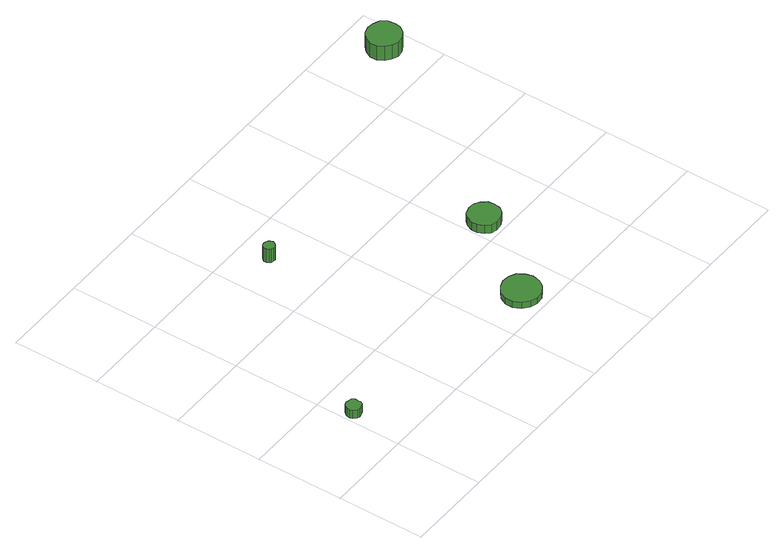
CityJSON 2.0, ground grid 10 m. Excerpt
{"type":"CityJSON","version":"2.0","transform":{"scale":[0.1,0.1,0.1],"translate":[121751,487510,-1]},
"CityObjects":{
"tree1":{"type":"SolitaryVegetationObject","attributes":{"function":"something"},"geometry":[{"type":"MultiSurface","lod":"1","boundaries":[[[0,1,2,3,4,5,6,7,8,9,10,11,12,13,14]],[[15,16,17,18,19,20,21,22,23,24,25,26,27,28,29]],[[0,29,28,1]],[[1,28,27,2]],[[2,27,26,3]],[[3,26,25,4]],[[4,25,24,5]],[[5,24,23,6]],[[6,23,22,7]],[[7,22,21,8]],[[8,21,20,9]],[[9,20,19,10]],[[10,19,18,11]],[[11,18,17,12]],[[12,17,16,13]],[[13,16,15,14]],[[14,15,29,0]]]}]},
"tree2":{"type":"SolitaryVegetationObject","attributes":{"function":"something"},"geometry":[{"type":"MultiSurface","lod":"1","boundaries":[[[30,31,32,33,34,35,36,37,38,39,40,41,42,43,44]],[[45,46,47,48,49,50,51,52,53,54,55,56,57,58,59]],[[30,59,58,31]],[[31,58,57,32]],[[32,57,56,33]],[[33,56,55,34]],[[34,55,54,35]],[[35,54,53,36]],[[36,53,52,37]],[[37,52,51,38]],[[38,51,50,39]],[[39,50,49,40]],[[40,49,48,41]],[[41,48,47,42]],[[42,47,46,43]],[[43,46,45,44]],[[44,45,59,30]]]}]},
"tree3":{"type":"SolitaryVegetationObject","attributes":{"function":"something"},"geometry":[{"type":"MultiSurface","lod":"1","boundaries":[[[60,61,62,63,64,65,66,67,68,69,70,71,72,73,74]],[[75,76,77,78,79,80,81,82,83,84,85,86,87,88,89]],[[60,89,88,61]],[[61,88,87,62]],[[62,87,86,63]],[[63,86,85,64]],[[64,85,84,65]],[[65,84,83,66]],[[66,83,82,67]],[[67,82,81,68]],[[68,81,80,69]],[[69,80,79,70]],[[70,79,78,71]],[[71,78,77,72]],[[72,77,76,73]],[[73,76,75,74]],[[74,75,89,60]]]}]},
"tree4":{"type":"SolitaryVegetationObject","attributes":{"function":"something"},"geometry":[{"type":"MultiSurface","lod":"1","boundaries":[[[90,91,92,93,94,95,96,97,98,99,100,101,102,103,104]],[[105,106,107,108,109,110,111,112,113,114,115,116,117,118,119]],[[90,119,118,91]],[[91,118,117,92]],[[92,117,116,93]],[[93,116,115,94]],[[94,115,114,95]],[[95,114,113,96]],[[96,113,112,97]],[[97,112,111,98]],[[98,111,110,99]],[[99,110,109,100]],[[100,109,108,101]],[[101,108,107,102]],[[102,107,106,103]],[[103,106,105,104]],[[104,105,119,90]]]}]},
"tree5":{"type":"SolitaryVegetationObject","attributes":{"function":"something"},"geometry":[{"type":"MultiSurface","lod":"1","boundaries":[[[120,121,122,123,124,125,126,127,128,129,130,131,132,133,134]],[[135,136,137,138,139,140,141,142,143,144,145,146,147,148,149]],[[120,149,148,121]],[[121,148,147,122]],[[122,147,146,123]],[[123,146,145,124]],[[124,145,144,125]],[[125,144,143,126]],[[126,143,142,127]],[[127,142,141,128]],[[128,141,140,129]],[[129,140,139,130]],[[130,139,138,131]],[[131,138,137,132]],[[132,137,136,133]],[[133,136,135,134]],[[134,135,149,120]]]}]}
},
"vertices":[
[20,64,18],[20,67,18],[18,70,18],[15,71,18],[11,72,18],[8,71,18],[5,68,18],[4,65,18],[4,62,18],[5,59,18],[8,56,18],[11,55,18],[15,56,18],[18,57,18],[20,60,18],[20,60,7],[18,57,7],[15,56,7],[11,55,7],[8,56,7],[5,59,7],[4,62,7],[4,65,7],[5,68,7],[8,71,7],[11,72,7],[15,71,7],[18,70,7],[20,67,7],[20,64,7],
[157,266,25],[156,269,25],[155,271,25],[152,272,25],[150,273,25],[147,272,25],[145,270,25],[144,268,25],[144,265,25],[145,263,25],[147,261,25],[150,260,25],[152,260,25],[155,262,25],[156,264,25],[156,264,7],[155,262,7],[152,260,7],[150,260,7],[147,261,7],[145,263,7],[144,265,7],[144,268,7],[145,270,7],[147,272,7],[150,273,7],[152,272,7],[155,271,7],[156,269,7],[157,266,7],
[276,30,15],[274,38,15],[269,46,15],[261,50,15],[252,51,15],[244,48,15],[237,42,15],[233,34,15],[233,25,15],[237,17,15],[244,11,15],[252,8,15],[261,9,15],[269,14,15],[274,21,15],[274,21,7],[269,14,7],[261,9,7],[252,8,7],[244,11,7],[237,17,7],[233,25,7],[233,34,7],[237,42,7],[244,48,7],[252,51,7],[261,50,7],[269,46,7],[274,38,7],[276,30,7],
[338,123,18],[337,130,18],[332,136,18],[326,140,18],[318,140,18],[311,138,18],[306,133,18],[303,126,18],[303,119,18],[306,112,18],[311,107,18],[318,105,18],[326,106,18],[332,109,18],[337,115,18],[337,115,7],[332,109,7],[326,106,7],[318,105,7],[311,107,7],[306,112,7],[303,119,7],[303,126,7],[306,133,7],[311,138,7],[318,140,7],[326,140,7],[332,136,7],[337,130,7],[338,123,7],
[492,355,26],[491,363,26],[486,370,26],[479,373,26],[471,374,26],[464,372,26],[458,367,26],[454,359,26],[454,351,26],[458,344,26],[464,339,26],[471,336,26],[479,337,26],[486,341,26],[491,348,26],[491,348,7],[486,341,7],[479,337,7],[471,336,7],[464,339,7],[458,344,7],[454,351,7],[454,359,7],[458,367,7],[464,372,7],[471,374,7],[479,373,7],[486,370,7],[491,363,7],[492,355,7]
]}
